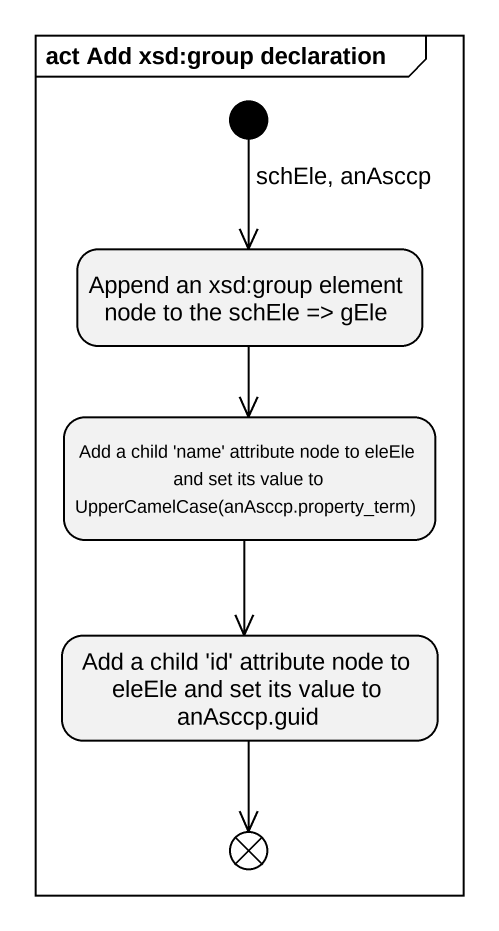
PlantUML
@startuml
mainframe act Add xsd:group declaration
hide empty description
state "Append an xsd:group element node to the schEle => gEle" as Append_an_xsd_group_element
state "Add a child 'name' attribute node to eleEle and set its value to UpperCamelCase(anAsccp.property_term)" as Add_a_child_name_attribute
state "Add a child 'id' attribute node to eleEle and set its value to anAsccp.guid" as Add_a_child_id_attribute
state flowfinal1 <<end>>
[*] --> Append_an_xsd_group_element : schEle, anAsccp
Append_an_xsd_group_element --> Add_a_child_name_attribute
Add_a_child_name_attribute --> Add_a_child_id_attribute
Add_a_child_id_attribute --> flowfinal1
@enduml
